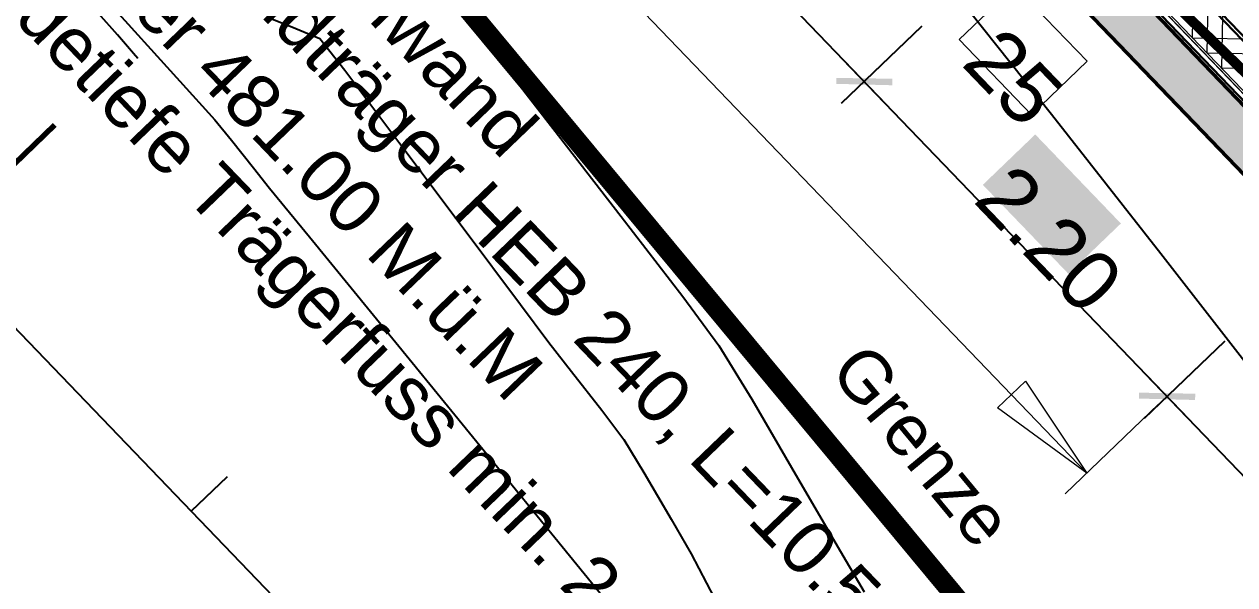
# Model space of a CAD drawing. Header units: metres. Extents: x 2687650.8 to 2687727.1, y 1234407.3 to 1234484.3.
# Drawn here: x 2687664.48 to 2687670.58, y 1234437.87 to 1234440.69 of the extents above; entities that cross this region are included whole.
import ezdxf

# ---------------------------------------------------------------- set-up
doc = ezdxf.new("R2010")
doc.units = ezdxf.units.M
for name, color, linetype in [('PDF_0', 7, 'Continuous'), ('PDF_A-GEFAELLE', 7, 'Continuous'), ('PDF_A__BEML', 7, 'Continuous'), ('PDF_A__RAND', 7, 'Continuous'), ('PDF_A__Text', 7, 'Continuous'), ('PDF_AV_01211-Bobe-Gebaeude', 7, 'Continuous'), ('PDF_AV_01611-Parzelle', 7, 'Continuous'), ('PDF_E_BETON', 7, 'Continuous'), ('PDF_Text', 7, 'Continuous')]:
    doc.layers.add(name, color=color, linetype=linetype)
for name, color, linetype, true_color in [('PDF_060-Kataster_Hauptinfo.060', 7, 'Continuous', 0x7f7f7f), ('PDF_062_Bauten.062 Bauteilschraffuren', 7, 'Continuous', 0x7f7f7f), ('PDF_211_Wände_Beton.211', 7, 'Continuous', 0x7f7f7f), ('PDF_211_Wände_Beton.211 Bauteilschraffuren', 7, 'Continuous', 0x7f7f7f), ('PDF_211_Wände_Beton.211 Schichttrennlinien', 7, 'Continuous', 0x7f7f7f), ('PDF_3D_Kurven', 7, 'Continuous', 0xdda500), ('PDF_3D_Kurven-Nebenhoehen', 7, 'Continuous', 0xdda500), ('PDF_AV_01234-Bobe-Gartenanlage', 7, 'Continuous', 0xfdfdfd), ('PDF_E_Farbe Beton', 7, 'Continuous', 0xdfff7f), ('PDF_Rühlwand Träger u Vermassung', 7, 'Continuous', 0x0ac1ff)]:
    doc.layers.add(name, color=color, linetype=linetype, true_color=true_color)
doc.styles.add('PDF Arial', font='arial.ttf')

# ---------------------------------------------------------------- blocks, each defined once
blk = doc.blocks.new('A$C1c84ec86')
at = {"layer": 'PDF_0', "transparency": 33554559}
for points in [[(2170.04, 383.34), (2190.15, 403.23), (2187.83, 405.56), (2167.93, 385.45)], [(2389.97, 383.34), (2410.08, 403.23), (2407.96, 405.56), (2387.85, 385.45)]]:
    blk.add_hatch(color=256, dxfattribs=at).paths.add_polyline_path(points)
at = {"layer": 'PDF_A__BEML', "true_color": 0xffffff, "transparency": 33554559}
blk.add_hatch(color=7, dxfattribs=at).paths.add_polyline_path([(2257.89, 437.95), (2257.89, 401.33), (2320.12, 401.33), (2320.12, 437.95)])
at = {"layer": 'PDF_E_Farbe Beton', "true_color": 0xbfff7f, "transparency": 33554559}
h = blk.add_hatch(color=71, dxfattribs=at)
h.paths.add_polyline_path([(3096.53, 1972.34), (3087.64, 1847.46), (3087.42, 523.67), (612.36, 523.67), (612.36, 1217.32), (591.83, 1429.41), (592.04, 1430.89), (672.48, 2565.87), (2668.74, 2565.87), (2848.03, 2530.94), (2997.89, 2390.18), (3013.34, 2375.79), (3093.99, 2206.03), (3096.53, 2200.53)])
h.paths.add_polyline_path([(3120.45, 1972.34), (3120.45, 2206.03), (3039.8, 2375.79), (3033.03, 2390.18), (2883.16, 2530.94), (2859.46, 2553.17), (2794.47, 2565.87), (2671.07, 2589.79), (650.04, 2589.79), (648.35, 2565.87), (567.91, 1430.89), (568.12, 1429.41), (588.44, 1217.32), (588.44, 499.75), (3111.55, 499.75), (3111.55, 1847.46)], flags=0)
at = {"layer": 'PDF_060-Kataster_Hauptinfo.060', "lineweight": 18}
blk.add_lwpolyline([(643.69, 2809.29), (483.03, 548.44), (465.04, 388.84), (1459.68, 316.24), (3414.46, 173.36), (3333.6, 2121.15)], dxfattribs=at)
at = {"layer": 'PDF_062_Bauten.062 Bauteilschraffuren', "lineweight": 18}
for points in [[(3332.75, 2138.08), (3333.6, 2121.57), (3358.36, 1523.6), (3376.14, 1092.22), (3376.35, 1092.22), (3414.46, 173.57), (465.04, 388.84), (483.03, 548.65), (515.84, 1009.24), (643.69, 2809.29), (760.11, 2801.88), (1044.17, 2801.88), (2574.76, 2801.88)], [(2621.11, 2560.79), (677.13, 2560.79), (608.13, 1589.22), (608.13, 1483.39), (616.38, 1483.39), (616.38, 527.69), (3083.61, 527.69), (3083.61, 1406.76), (3082.98, 1406.76), (3083.61, 1981.87), (3091.45, 1981.87), (3091.45, 2122.63)]]:
    blk.add_lwpolyline(points, dxfattribs=at)
at = {"layer": 'PDF_211_Wände_Beton.211', "lineweight": 18}
blk.add_lwpolyline([(2625.56, 2560.79), (677.13, 2560.79), (676.5, 2552.75), (608.34, 1592.4), (608.34, 1483.39), (616.38, 1483.39), (616.38, 527.69), (617.44, 527.69), (3082.56, 527.69), (3083.61, 527.69), (3083.61, 1981.87), (3091.45, 1981.87), (3091.45, 2101.89), (3091.45, 2123.9)], dxfattribs=at)
at = {"layer": 'PDF_211_Wände_Beton.211 Bauteilschraffuren', "lineweight": 18}
for points in [[(2277.79, 528.75), (2252.81, 553.73)], [(2288.37, 528.75), (2263.39, 553.73)], [(2298.95, 528.75), (2273.98, 553.73)], [(2277.57, 528.75), (2302.55, 553.73)], [(2288.16, 528.75), (2313.13, 553.73)], [(2298.74, 528.75), (2323.72, 553.73)]]:
    blk.add_lwpolyline(points, dxfattribs=at)
at = {"layer": 'PDF_211_Wände_Beton.211 Schichttrennlinien', "lineweight": 18}
blk.add_lwpolyline([(617.44, 528.75), (642.42, 528.75), (3057.58, 528.75), (3082.56, 528.75)], dxfattribs=at)
at = {"layer": 'PDF_3D_Kurven', "lineweight": 25}
blk.add_lwpolyline([(2168.14, 459.32), (2256.19, 450.86), (2344.88, 441.97), (2415.37, 434.56)], dxfattribs=at)
at = {"layer": 'PDF_3D_Kurven-Nebenhoehen', "lineweight": 25}
for points in [[(1685.11, 279.83), (1715.17, 282.16), (1734.22, 283.21), (1757.71, 281.52), (1789.25, 278.56), (1812.75, 276.44), (1843.01, 275.59), (1895.72, 274.32), (1946.1, 273.48), (1968.75, 273.05), (1973.4, 275.17), (1978.06, 277.29), (1996.05, 275.17), (2019.34, 272.21), (2040.93, 269.88), (2087.28, 265.01), (2143.16, 259.08), (2193.75, 253.37), (2224.02, 249.35), (2255.14, 242.57), (2299.59, 231.78), (2341.29, 221.62), (2364.36, 216.12)], [(1752.84, 214.21), (1804.28, 209.55), (1853.17, 204.9), (1879.84, 202.36), (1902.71, 201.72), (1932.55, 201.09), (1949.48, 201.09), (1961.34, 206.59), (1973.4, 211.67), (1993.51, 209.77), (2038.6, 204.26), (2093, 197.49), (2139.99, 191.77), (2163.69, 188.81), (2182.11, 186.9), (2206.66, 184.36), (2225.08, 182.04), (2244.13, 177.8), (2270.59, 171.45), (2290.06, 166.58), (2314.19, 159.6)], [(1917.1, 138.64), (1913.71, 138.86), (1901.44, 139.49), (1872.44, 140.76), (1823.96, 143.09), (1767.66, 146.48), (1742.47, 149.23), (1765.12, 150.07), (1819.1, 149.44), (1884.08, 147.75), (1939.96, 146.05), (1966.21, 145.21), (1979.33, 144.15), (1997.11, 142.45), (2010.23, 141.18), (2041.77, 138.64), (2123.27, 132.08), (2242.44, 122.35), (2386.8, 110.49), (2543.64, 97.79), (2700.7, 84.88), (2845.49, 73.24)]]:
    blk.add_lwpolyline(points, dxfattribs=at)
at = {"layer": 'PDF_A-GEFAELLE', "lineweight": 18}
blk.add_lwpolyline([(2344.04, 328.72), (2344.04, 348.2), (2398.86, 338.46)], close=True, dxfattribs=at)
at = {"layer": 'PDF_A__BEML', "lineweight": 25}
for points in [[(2178.94, 378.47), (2178.94, 434.35)], [(2399.07, 378.47), (2399.07, 434.35)]]:
    blk.add_lwpolyline(points, close=True, dxfattribs=at)
for points in [[(1942.92, 394.34), (2195.02, 394.34)], [(2163.06, 394.34), (2414.95, 394.34)], [(2382.99, 394.34), (2635.08, 394.34)]]:
    blk.add_lwpolyline(points, dxfattribs=at)
at = {"layer": 'PDF_A__RAND', "lineweight": 25}
for points in [[(6283.01, 4455.03), (6300.16, 4455.03), (0, 4455.03), (0, 0), (6300.16, 0), (6300.16, 4455.03), (6300.16, 4430.05)], [(2100.19, 24.98), (2100.19, 0), (2100.19, 24.98)]]:
    blk.add_lwpolyline(points, dxfattribs=at)
at = {"layer": 'PDF_A__Text', "lineweight": 18}
blk.add_lwpolyline([(2249.42, 482.4), (2196.93, 482.4), (2196.93, 443.45), (2249.42, 443.45)], close=True, dxfattribs=at)
at = {"layer": 'PDF_AV_01211-Bobe-Gebaeude', "lineweight": 0, "const_width": 5.09}
blk.add_lwpolyline([(2642.28, 1209.17), (2629.9, 1514.08), (2219.05, 1482.01), (2230.69, 1192.23), (1979.96, 1181.97), (1981.02, 1154.03), (1996.16, 1154.66), (2019.86, 526), (2669.48, 547.91), (2667.89, 588.13), (2643.66, 1178.9)], dxfattribs=at)
at = {"layer": 'PDF_AV_01234-Bobe-Gartenanlage', "lineweight": 25}
for points in [[(2274.4, 534.68), (2273.76, 534.47)], [(2275.25, 534.68), (2274.61, 534.68)], [(2276.3, 534.68), (2275.46, 534.68)], [(2277.15, 534.68), (2276.52, 534.68)], [(2278.21, 534.68), (2277.36, 534.68)], [(2279.06, 534.68), (2278.42, 534.68)], [(2279.9, 534.68), (2279.27, 534.68)], [(2280.96, 534.89), (2280.11, 534.68)], [(2281.81, 534.89), (2281.17, 534.89)], [(2282.87, 534.89), (2282.02, 534.89)], [(2283.71, 534.89), (2283.08, 534.89)], [(2284.56, 534.89), (2283.92, 534.89)], [(2285.62, 534.89), (2284.77, 534.89)], [(2286.46, 534.89), (2285.83, 534.89)], [(2287.31, 535.1), (2286.68, 535.1)], [(2288.37, 535.1), (2287.73, 535.1)], [(2289.22, 535.1), (2288.58, 535.1)], [(2290.27, 535.1), (2289.43, 535.1)], [(2291.12, 535.1), (2290.49, 535.1)], [(2291.97, 535.1), (2291.33, 535.1)], [(2293.03, 535.31), (2292.39, 535.1)], [(2293.87, 535.31), (2293.24, 535.31)], [(2294.93, 535.31), (2294.08, 535.31)], [(2295.78, 535.31), (2295.14, 535.31)], [(2296.62, 535.31), (2295.99, 535.31)], [(2297.68, 535.31), (2296.84, 535.31)], [(2298.53, 535.31), (2297.89, 535.31)], [(2299.59, 535.53), (2298.74, 535.31)], [(2300.43, 535.53), (2299.8, 535.53)], [(2301.28, 535.53), (2300.65, 535.53)]]:
    blk.add_lwpolyline(points, dxfattribs=at)
at = {"layer": 'PDF_AV_01611-Parzelle', "lineweight": 0}
blk.add_lwpolyline([(1459.68, 316.13, 10, 10, 0), (3414.46, 173.46, 10, 10, 0), (3332.64, 2138.72, 10, 10, 0)], format="xyseb", dxfattribs=at)
at = {"layer": 'PDF_E_BETON', "lineweight": 50}
for points in [[(567.91, 1430.89), (650.04, 2589.79), (2671.07, 2589.79), (2859.46, 2553.17), (3033.03, 2390.18), (3120.45, 2206.03), (3120.45, 1972.34), (3111.55, 1847.25), (3111.55, 499.75), (588.44, 499.75), (588.44, 1217.32)], [(612.36, 1217.32), (591.83, 1429.41), (672.48, 2565.87), (2668.74, 2565.87), (2848.03, 2530.94), (3013.34, 2375.79), (3096.53, 2200.53), (3096.53, 1972.34), (3087.64, 1847.46), (3087.42, 523.67), (612.36, 523.67)]]:
    blk.add_lwpolyline(points, close=True, dxfattribs=at)
at = {"layer": 'PDF_E_BETON', "lineweight": 18}
for points in [[(2398.86, 388.42), (2398.86, 323.43)], [(1518.95, 338.46), (2398.86, 338.46)]]:
    blk.add_lwpolyline(points, dxfattribs=at)
at = {"layer": 'PDF_Rühlwand Träger u Vermassung', "color": 160, "lineweight": 30, "true_color": 0x3333ff}
for points in [[(612.36, 546.11), (1287.38, 546.11), (1887.46, 546.11), (2487.55, 546.11), (3087.42, 546.11)], [(1887.46, 523.67), (2487.55, 523.67), (2487.55, 547.8), (1887.46, 547.8)], [(612.36, 525.37), (1287.38, 525.37), (1887.46, 525.37), (2487.55, 525.37), (3087.42, 525.37)]]:
    blk.add_lwpolyline(points, dxfattribs=at)
at = {"layer": 'PDF_Rühlwand Träger u Vermassung', "color": 7, "lineweight": 18}
for points in [[(2277.36, 535.74), (2290.06, 535.74)], [(2296.41, 535.74), (2296.41, 535.74)]]:
    blk.add_lwpolyline(points, dxfattribs=at)
at = {"layer": 'PDF_Text', "lineweight": 70}
blk.add_lwpolyline([(1887.25, 35.35), (1912.23, 35.35), (1912.23, 85.3)], dxfattribs=at)
at = {"layer": 'PDF_Text', "attachment_point": 7, "style": 'PDF Arial'}
for s, insert, char_height in [('47 Longarine HEB 240', (2042.41, 553.33), 20.001), ('2.20', (2260, 391.3), 30.001), ('Gebohrte Rühwand', (1754.75, 235.02), 27.0014), ('5x Rühlwandträger HEB 240, L=10.50m', (1755.38, 189.72), 27.0014), ('OK Träger 481.00 M.ü.M', (1754.96, 144.21), 27.0014), ('Einbindetiefe Trägerfuss min. 2.50m', (1754.11, 98.91), 27.0014)]:
    blk.add_mtext(s, dxfattribs=dict(at, insert=insert, char_height=char_height))
at = {"layer": 'PDF_Text', "color": 12, "true_color": 0xdf0000, "insert": (2206.24, 434.7), "char_height": 30.002, "attachment_point": 7, "style": 'PDF Arial'}
blk.add_mtext('25', dxfattribs=at)
at = {"layer": 'PDF_Text', "insert": (2271.73, 279.64), "char_height": 25.712, "attachment_point": 7, "rotation": 355.73726, "style": 'PDF Arial'}
blk.add_mtext('Grenze', dxfattribs=at)

msp = doc.modelspace()

# ---------------------------------------------------------------- block references
at = {"xscale": 0.01, "yscale": 0.01, "zscale": 0.01, "rotation": 313.8734409291175}
msp.add_blockref('A$C1c84ec86', (2687650.7677, 1234453.3784), dxfattribs=at)

doc.saveas('drawing.dxf')
